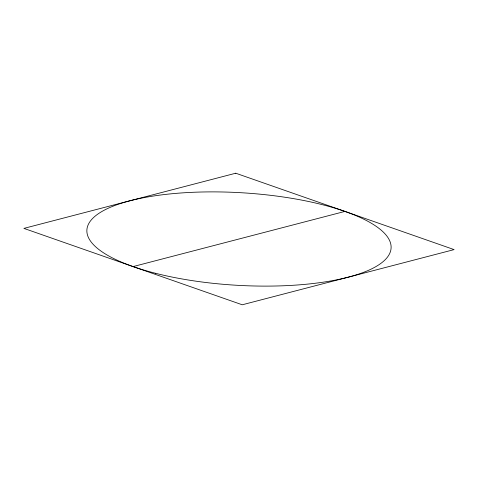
<?xml version="1.0" encoding="UTF-8"?>
<svg xmlns="http://www.w3.org/2000/svg" width="478" height="478" viewBox="0 0 478 478"><rect width="100%" height="100%" fill="white"/><g stroke="black" fill="none" stroke-linecap="round" stroke-linejoin="round"><path stroke-width="0.72" d="M133.075 266.587L344.925 211.413M235.75 173.215L23.9 228.394L242.25 304.785L454.1 249.606L235.75 173.215M155.655 273.32A152.357 46.318 3.4 0 0 390.873 249.797A152.357 46.318 3.4 0 0 170.479 193.883A152.357 46.318 3.4 0 0 155.655 273.32"/></g></svg>
